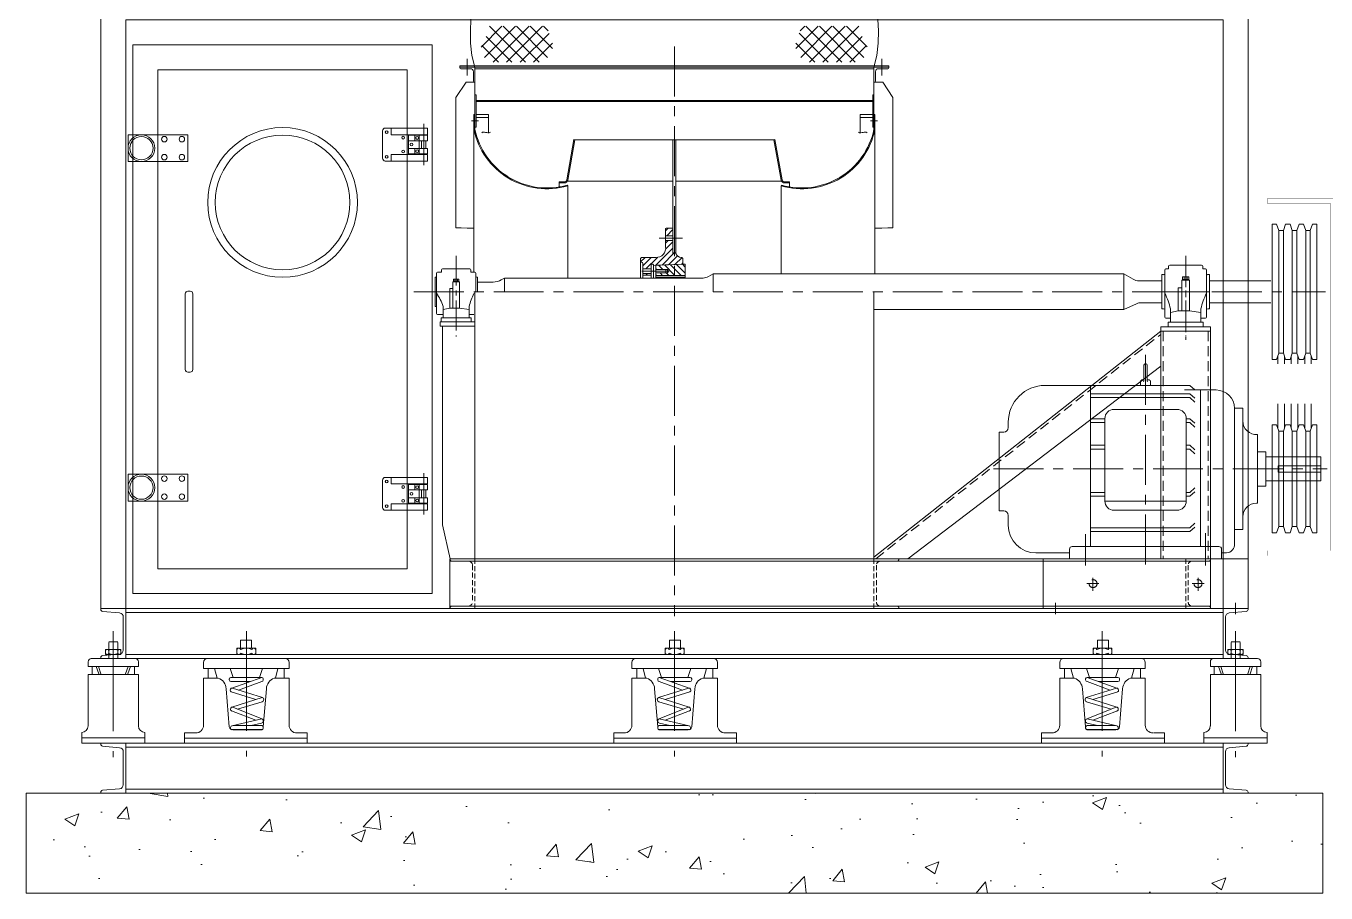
# Model space of a CAD drawing. Extents: x -122 to 18192, y -547 to 12454.
# Drawn here: x 8514 to 11121, y 2407 to 4144 of the extents above; entities that cross this region are included whole.
import ezdxf

# ---------------------------------------------------------------- set-up
doc = ezdxf.new("R2010")
doc.units = 0
doc.header["$LTSCALE"] = 80
doc.header["$MEASUREMENT"] = 0
for name, pattern in [('CENTER', [2, 1.25, -0.25, 0.25, -0.25]), ('CENTER2', [1.125, 0.75, -0.125, 0.125, -0.125]), ('CENTERX2', [4, 2.5, -0.5, 0.5, -0.5]), ('CX2', [8.2, 0.2, -1, 6, -1]), ('HIDDEN', [0.375, 0.25, -0.125]), ('HIDDEN2', [0.1875, 0.125, -0.0625]), ('HIDDENX2', [0.75, 0.5, -0.25]), ('PHANTOM', [5, 2.5, -0.5, 0.5, -0.5, 0.5, -0.5])]:
    doc.linetypes.add(name, pattern=pattern)
doc.layers.get('0').update_dxf_attribs({"linetype": 'CONTINUOUS', "lineweight": 18})
doc.layers.get('DEFPOINTS').update_dxf_attribs({"linetype": 'CONTINUOUS', "lineweight": 18})
for name, color, linetype, lineweight in [('12', 1, 'CENTER', 18), ('2', 2, 'HIDDENX2', 18), ('3', 2, 'CONTINUOUS', 18), ('6', 3, 'CX2', 18), ('ACT', 7, 'CONTINUOUS', 18), ('LIN', 2, 'CONTINUOUS', 18), ('OBJ', 7, 'CONTINUOUS', 18), ('PHAN', 2, 'PHANTOM', 18), ('S', 3, 'CONTINUOUS', 18), ('SOL-M-1', 4, 'CONTINUOUS', 18)]:
    doc.layers.add(name, color=color, linetype=linetype, lineweight=lineweight)

# ---------------------------------------------------------------- blocks, each defined once
blk = doc.blocks.new('경첩')
at = {"layer": 'PHAN'}
blk.add_line((0, -41.4), (0, 41.4), dxfattribs=at)
at = {"layer": 'SOL-M-1'}
for p, q in [((-33, 20), (7.7, 20)), ((-33, -19.6), (-33, 20)), ((7.7, 18.9), (-30.8, 18.9)), ((-30.8, 18.9), (-30.8, -18.5)), ((-30.8, 7.9), (7.7, 7.9)), ((-17.6, 7.9), (-17.6, 18.9)), ((-8.8, -18.5), (-8.8, 18.9)), ((-4.4, -7.5), (-4.4, 7.9)), ((4.4, -7.5), (4.4, 7.9)), ((7.7, 7.9), (7.7, 18.9)), ((7.7, -19.6), (-33, -19.6)), ((7.7, -7.5), (-30.8, -7.5)), ((-30.8, -18.5), (7.7, -18.5)), ((-17.6, -18.5), (-17.6, -7.5)), ((7.7, -7.5), (4.4, -7.5)), ((7.7, -18.5), (7.7, -7.5))]:
    blk.add_line(p, q, dxfattribs=at)
blk.add_lwpolyline([(7.7, -19.6), (7.7, -32.8), (-77, -32.8, -0.414214), (-82.5, -27.3), (-82.5, 27.7, -0.414214), (-77, 33.2), (7.7, 33.2), (7.7, 20)], format="xyb", dxfattribs=at)
for points in [[(7.7, 33.2), (7.7, 20), (-64.9, 20), (-64.9, 33.2)], [(7.7, -32.8), (7.7, -19.6), (-64.9, -19.6), (-64.9, -32.8)]]:
    blk.add_lwpolyline(points, close=True, dxfattribs=at)
for centre in [(-74.2, 25), (-41.2, 14), (-24.2, 0.2), (-13.2, 13.4), (-74.2, -24.5), (-41.2, -13.5), (-13.2, -13)]:
    blk.add_circle(centre, 2.75, dxfattribs=at)
blk = doc.blocks.new('500Wx1000H(SightGlass)')
at = {"layer": 'S', "lineweight": 15}
for p, q in [((9.9, 1100), (9.9, 0)), ((609.9, 1100), (9.9, 1100)), ((609.9, 0), (609.9, 1100)), ((59.9, 1050), (59.9, 50)), ((559.9, 1050), (59.9, 1050)), ((559.9, 50), (559.9, 1050)), ((114.9, 449), (114.9, 601)), ((119.9, 606), (124.9, 606)), ((129.9, 449), (129.9, 601)), ((119.9, 444), (124.9, 444)), ((59.9, 50), (559.9, 50)), ((9.9, 0), (609.9, 0))]:
    blk.add_line(p, q, dxfattribs=at)
for points in [[(0, 919.5), (119.9, 919.5), (119.9, 866), (0, 866)], [(0, 185.6), (119.9, 185.6), (119.9, 239.2), (0, 239.2)]]:
    blk.add_lwpolyline(points, close=True, dxfattribs=at)
for centre, radius in [((26.8, 892.7), 26.8), ((26.8, 892.7), 23.3), ((72.9, 910.8), 5.52), ((108, 910.8), 5.52), ((309.9, 784), 150), ((72.9, 874.7), 5.52), ((108, 874.7), 5.52), ((26.8, 212.4), 26.8), ((26.8, 212.4), 23.3), ((72.9, 230.5), 5.52), ((108, 230.5), 5.52), ((72.9, 194.3), 5.52), ((108, 194.3), 5.52)]:
    blk.add_circle(centre, radius, dxfattribs=at)
at = {"layer": 'S', "linetype": 'Continuous', "lineweight": 15}
blk.add_circle((309.9, 784), 135, dxfattribs=at)
at = {"layer": 'S', "lineweight": 15}
for centre, start, end in [((119.9, 601), 90, 180), ((124.9, 601), 0, 90), ((119.9, 449), 180, 270), ((124.9, 449), 270, 0)]:
    blk.add_arc(centre, 5, start, end, dxfattribs=at)
at = {"lineweight": 15}
blk.add_blockref('경첩', (592.8, 899.8), dxfattribs=at)
at = {"lineweight": 15, "xscale": -1, "rotation": 180}
blk.add_blockref('경첩', (592.8, 200.2), dxfattribs=at)
blk = doc.blocks.new('22-2')
for p, q in [((-3.2, 408.4), (-3.2, 377)), ((3.2, 408.4), (3.2, 377)), ((-88.5, 368), (-99.1, 358.8)), ((-88.5, 368), (201.4, 368)), ((-9.8, 376.2), (-9.8, 368)), ((-7.2, 378.8), (-4.5, 378.8)), ((4.5, 378.8), (7.2, 378.8)), ((9.8, 376.2), (9.8, 368)), ((110.6, 45.1), (110.6, 368)), ((-141.5, 358.8), (-78, 358.8)), ((-109.9, 45.1), (-109.9, 358.8)), ((-88.5, 351.3), (-99.1, 342.1)), ((-88.5, 343.6), (-99.1, 334.4)), ((-88.5, 351.3), (110.6, 351.3)), ((-88.5, 343.6), (110.6, 343.6)), ((-194.9, 322.3), (-178.4, 322.3)), ((-194.9, 322.3), (-194.9, 78.8)), ((-178.4, 322.3), (-178.4, 50.7)), ((-63.2, 319.9), (63.2, 319.9)), ((-88.5, 301.2), (-99.1, 292)), ((-88.5, 293.4), (-99.1, 284.2)), ((-88.5, 301.2), (-81.6, 301.2)), ((-88.5, 293.4), (-81.6, 293.4)), ((-81.6, 301.5), (-81.6, 136.1)), ((81.6, 301.5), (81.6, 136.1)), ((81.6, 301.2), (110.6, 301.2)), ((81.6, 293.4), (110.6, 293.4)), ((275.1, 294.3), (275.1, 283.3)), ((-224.3, 269.2), (-224.3, 132)), ((284.3, 274.1), (293.5, 274.1)), ((293.5, 274.1), (293.5, 116.6)), ((-224.3, 235), (-241.5, 235)), ((-241.5, 235), (-241.5, 166.2)), ((-88.5, 247.8), (-99.1, 238.6)), ((-88.5, 240), (-99.1, 230.8)), ((-88.5, 247.8), (-81.6, 247.8)), ((-88.5, 240), (-81.6, 240)), ((81.6, 247.8), (110.6, 247.8)), ((81.6, 240), (110.6, 240)), ((-351.5, 224.6), (-241.5, 224.6)), ((-351.5, 224.6), (-351.5, 176.6)), ((-351.5, 207), (-265.6, 207)), ((-351.5, 194.1), (-265.6, 194.1)), ((-265.6, 200.6), (-265.6, 207)), ((-265.6, 200.6), (-265.6, 194.1)), ((-351.5, 176.6), (-241.5, 176.6)), ((-224.3, 166.2), (-241.5, 166.2)), ((-88.5, 153.4), (-99.1, 162.6)), ((-222.5, 132), (-224.3, 132)), ((-88.5, 145.6), (-99.1, 154.8)), ((-88.5, 153.4), (-81.6, 153.4)), ((-88.5, 145.6), (-81.6, 145.6)), ((81.6, 136.1), (-81.6, 136.1)), ((81.6, 153.4), (110.6, 153.4)), ((81.6, 145.6), (110.6, 145.6)), ((-63.2, 117.7), (63.2, 117.7)), ((275.1, 107.4), (275.1, 87.5)), ((284.3, 116.6), (293.5, 116.6)), ((-194.9, 78.8), (-178.4, 78.8)), ((-88.5, 82.5), (-99.1, 91.7)), ((-88.5, 74.8), (-99.1, 84)), ((-88.5, 82.5), (110.6, 82.5)), ((-88.5, 74.8), (110.6, 74.8)), ((-162.5, 32.3), (-152.5, 32.3)), ((-152.5, 39.6), (-152.5, 20.6)), ((-147, 45.1), (147, 45.1)), ((152.5, 39.6), (152.5, 20.6)), ((152.5, 32.2), (219.8, 32.2)), ((-152.5, 20.6), (152.5, 20.6))]:
    blk.add_line(p, q)
for centre, radius, start, end in [((0, 408.4), 3.25, 0, 180), ((-7.2, 376.2), 2.6, 90, 180), ((-4.5, 380.1), 1.3, 270, 0), ((-4.5, 377), 1.3, 270, 0), ((4.5, 380.1), 1.3, 180, 270), ((4.5, 377), 1.3, 180, 270), ((7.2, 376.2), 2.6, 0, 90), ((201.4, 294.3), 73.7, 0, 90), ((-141.5, 321.9), 36.8, 90, 180), ((-63.2, 301.5), 18.4, 90, 180), ((63.2, 301.5), 18.4, 0, 90), ((-222.5, 296.8), 27.6, 266.1867, 0), ((284.3, 283.3), 9.21, 180, 270), ((-222.5, 104.4), 27.6, 0, 90), ((-63.2, 136.1), 18.4, 180, 270), ((63.2, 136.1), 18.4, 270, 0), ((284.3, 107.4), 9.21, 90, 180), ((219.8, 87.5), 55.3, 270, 0), ((-161.5, 49.1), 16.9, 174.8499, 266.6775), ((-147, 39.6), 5.53, 90, 180), ((147, 39.6), 5.53, 0, 90)]:
    blk.add_arc(centre, radius, start, end)
at = {"layer": '3', "linetype": 'CENTER'}
for p, q in [((0, 428.9), (0, 0)), ((304.9, 200.6), (-364.4, 200.6)), ((-120.5, 71.7), (-120.5, 6.7)), ((120.5, 69.7), (120.5, 6.7))]:
    blk.add_line(p, q, dxfattribs=at)
at = {"layer": 'DEFPOINTS', "color": 0, "linetype": 'ByBlock'}
blk.add_point((-241.5, 176.6), dxfattribs=at)
blk = doc.blocks.new('22-01')
at = {"color": 1, "linetype": 'CENTER2', "lineweight": 5}
for p, q in [((-105.5, 35.7), (-105.5, 61.8)), ((105.5, 35.7), (105.5, 61.8)), ((-93.5, 50), (-117.5, 50)), ((93.5, 50), (117.5, 50))]:
    blk.add_line(p, q, dxfattribs=at)
at = {"linetype": 'Continuous'}
blk.add_lwpolyline([(-205.5, 0), (205.5, 0), (205.5, 100), (-205.5, 100)], close=True, dxfattribs=at)
at = {"linetype": 'HIDDENX2', "lineweight": 5}
for centre in [(-105.2, 50), (105.2, 50)]:
    blk.add_circle(centre, 8, dxfattribs=at)
at = {"layer": '3', "color": 4, "linetype": 'ByBlock'}
for p, q in [((-120.5, 111.5), (-120.5, 88.5)), ((120.5, 111.5), (120.5, 88.5)), ((-180.5, 11.5), (-180.5, -11.5)), ((180.5, 11.5), (180.5, -11.5))]:
    blk.add_line(p, q, dxfattribs=at)
blk.add_blockref('22-2', (0, 79.4))
blk = doc.blocks.new('SPRING MOUNT(def 50 FRONT)')
at = {"lineweight": 15}
for p, q in [((129.9, 238.5), (129.9, 222.3)), ((129.9, 238.5), (152, 238.5)), ((152, 238.5), (152, 222.3)), ((122.7, 222.2), (160.6, 222.2)), ((122.7, 222.2), (122.7, 209.6)), ((123.3, 209.6), (161.2, 209.6)), ((160.6, 222.2), (160.6, 209.6)), ((55.9, 181.7), (55.9, 193.7)), ((55.9, 181.7), (55.9, 193.7)), ((63.8, 201.7), (219.5, 201.7)), ((227.4, 181.7), (227.4, 193.7)), ((227.4, 181.7), (227.4, 193.7)), ((55.9, 181.7), (227.4, 181.7)), ((55.9, 68.1), (55.9, 162.1)), ((55.9, 162.1), (85.5, 162.1)), ((65.5, 181.7), (65.5, 162.1)), ((78.2, 181.7), (83.3, 162.1)), ((107.6, 160.5), (107.6, 158.7)), ((109.3, 181.7), (115.5, 163.7)), ((110.8, 163.7), (172.5, 163.7)), ((172.5, 163.7), (112.9, 142.3)), ((174, 181.7), (167.9, 163.7)), ((175.7, 160.5), (175.7, 158.7)), ((227.4, 162.1), (197.8, 162.1)), ((227.4, 162.1), (197.8, 162.1)), ((205.1, 181.7), (200.1, 162.1)), ((217.8, 181.7), (217.8, 162.1)), ((227.4, 68.1), (227.4, 162.1)), ((101.3, 140.9), (107.6, 64.8)), ((110, 140.3), (109.5, 138.8)), ((110, 140.2), (109.5, 138.8)), ((110.8, 155.5), (149.8, 155.5)), ((160.8, 119.4), (111.1, 134.9)), ((174.3, 123.3), (113.9, 142.2)), ((172.5, 155.5), (126.2, 138.4)), ((182.1, 140.9), (175.7, 64.8)), ((173.6, 123.4), (112.9, 104.1)), ((173.6, 115), (124.3, 100)), ((176.5, 120), (176.4, 118.2)), ((110.6, 102.1), (110.1, 100.6)), ((110.6, 102), (110.1, 100.5)), ((161, 77.7), (111.9, 96.5)), ((172.7, 80.4), (112.9, 66.5)), ((172.8, 80.4), (114.4, 104)), ((39, 52.3), (17.6, 52.3)), ((17.6, 31.7), (17.6, 52.3)), ((110.6, 64.5), (110.1, 63)), ((112, 59), (141.7, 59)), ((114.9, 58.5), (141.7, 58.5)), ((173, 58.5), (115.3, 58.5)), ((116, 67.1), (141.7, 67.1)), ((172.5, 67.1), (141.7, 67.1)), ((172.5, 59), (141.7, 59)), ((172.5, 58.5), (141.7, 58.5)), ((172.4, 72.2), (151.4, 67.1)), ((175.7, 77.3), (175.7, 75.4)), ((175.7, 64), (175.7, 62.1)), ((175.7, 63.5), (175.7, 61.7)), ((263.7, 52.3), (242.4, 52.3)), ((263.7, 52.3), (263.7, 31.7)), ((263.5, 42), (17.6, 42)), ((263.5, 31.7), (17.6, 31.7))]:
    blk.add_line(p, q, dxfattribs=at)
for centre, radius, start, end in [((126.6, 217.7), 4.47, 27.8855, 152.1145), ((126.6, 214), 4.47, 207.8855, 332.1145), ((141.7, 195.2), 27, 65.8105, 114.1895), ((141.7, 236.6), 27, 245.8105, 294.1895), ((156.7, 217.7), 4.48, 28.0312, 151.9688), ((156.7, 214), 4.48, 208.0312, 331.9688), ((63.8, 193.7), 7.9, 90, 180), ((219.5, 193.7), 7.9, 0, 90), ((219.5, 193.7), 7.9, 0, 90), ((77.6, 139.8), 23.7, 2.7593, 70.3922), ((110.8, 160.5), 3.16, 90, 180), ((110.8, 158.7), 3.16, 180, 270), ((172.5, 160.5), 3.16, 0, 90), ((172.5, 158.7), 3.16, 270, 0), ((205.7, 139.8), 23.7, 109.6078, 177.2407), ((112.5, 137.7), 3.16, 160.7604, 250.7604), ((112.5, 137.8), 3.16, 160.7604, 250.7604), ((113, 139.3), 3.2, 73.0374, 160.654), ((113, 139.2), 3.2, 73.0374, 160.654), ((112.6, 137.7), 3.17, 247.2939, 261.591), ((112.6, 137.8), 3.17, 247.2939, 261.591), ((173.2, 118.2), 3.16, 270, 0), ((173.4, 120.3), 3.16, 355.8918, 85.8918), ((113.1, 99.5), 3.16, 160.7604, 250.7604), ((113.1, 99.5), 3.16, 160.7604, 250.7604), ((113.6, 101), 3.2, 73.0374, 160.654), ((113.6, 100.9), 3.2, 73.0374, 160.654), ((113.2, 99.5), 3.17, 247.2939, 261.591), ((113.2, 99.4), 3.17, 247.2939, 261.591), ((172.6, 77.3), 3.16, 0, 90), ((40.1, 68.1), 15.8, 270, 0), ((115.3, 66.4), 7.9, 191.7194, 270), ((113.1, 61.9), 3.16, 160.7604, 250.7604), ((113.6, 63.4), 3.2, 98.9445, 160.654), ((113.2, 61.9), 3.17, 247.2939, 248.2755), ((172.6, 75.4), 3.16, 266.4469, 0), ((172.5, 64), 3.16, 0, 90), ((172.5, 62.1), 3.16, 270, 0), ((172.5, 61.7), 3.16, 270, 0), ((243.2, 68.1), 15.8, 180, 270)]:
    blk.add_arc(centre, radius, start, end, dxfattribs=at)
at = {"layer": '12', "lineweight": 15}
for p, q in [((17.6, 52.3), (17.6, 52.3)), ((263.7, 52.3), (263.7, 52.3))]:
    blk.add_line(p, q, dxfattribs=at)
at = {"layer": '3', "linetype": 'CENTERX2', "lineweight": 15}
blk.add_line((142.3, 256.5), (142.3, 5.2), dxfattribs=at)
blk = doc.blocks.new('SPRING MOUNT(def 50 SIDE)')
at = {"lineweight": 15}
for p, q in [((87.8, 236.1), (69.8, 236.1)), ((69.8, 234.6), (69.8, 202.7)), ((87.8, 234.6), (87.8, 202.7)), ((94.2, 220.9), (63.3, 220.9)), ((63.3, 220.9), (63.3, 210.6)), ((94.2, 210.6), (63.3, 210.6)), ((94.2, 220.9), (94.2, 210.6)), ((28.3, 186.5), (28.3, 196.3)), ((129.2, 186.5), (28.3, 186.5)), ((122.8, 202.7), (34.7, 202.7)), ((36.1, 186.5), (36.1, 170.6)), ((44.6, 186.5), (49.6, 171.8)), ((49.2, 186.5), (54.1, 171.9)), ((108.4, 186.5), (103.4, 171.9)), ((113, 186.5), (107.9, 171.8)), ((121.4, 186.5), (121.4, 170.6)), ((129.2, 186.5), (129.2, 196.3)), ((129.2, 170.6), (28.3, 170.6)), ((28.3, 170.6), (48.1, 170.6)), ((28.3, 67.4), (28.3, 170.6)), ((129.2, 67.4), (129.2, 170.6)), ((15.4, 54.6), (15.4, 32.7)), ((142.1, 32.7), (142.1, 54.6)), ((15.4, 43.7), (142.1, 43.7)), ((15.4, 32.7), (142.1, 32.7))]:
    blk.add_line(p, q, dxfattribs=at)
for centre, radius, start, end in [((66.6, 217.3), 3.64, 28.0312, 151.9688), ((66.6, 214.3), 3.64, 208.0312, 331.9688), ((78.8, 199), 22, 65.8105, 114.1895), ((78.8, 232.6), 22, 245.8105, 294.1895), ((91, 217.3), 3.63, 27.8855, 152.1145), ((91, 214.3), 3.63, 207.8855, 332.1145), ((34.7, 196.3), 6.42, 90, 180), ((34.7, 196.3), 6.42, 90, 180), ((122.8, 196.3), 6.42, 0, 90), ((15.4, 67.4), 12.8, 270, 0), ((142.1, 67.4), 12.8, 180, 270)]:
    blk.add_arc(centre, radius, start, end, dxfattribs=at)
at = {"layer": '3', "linetype": 'CENTERX2', "lineweight": 15}
blk.add_line((78.8, 257.2), (78.8, 5), dxfattribs=at)

msp = doc.modelspace()

# ---------------------------------------------------------------- hatches: boundary and pattern name
h = msp.add_hatch()
h.set_pattern_fill('ANSI31', color=3, scale=70, style=0)
h.set_pattern_definition([(45, (5126.89, 4187.5795), (-6.187184, 6.187184), [])])
h.paths.add_polyline_path([(9796.5, 3724), (9811.2, 3724), (9811.2, 3739.4), (9797.4, 3739.4), (9796.5, 3738.5)])
h.paths.add_polyline_path([(9777.1, 3680.6), (9748.2, 3680.6), (9746.4, 3678.8), (9746.4, 3671.5), (9748.2, 3671.5, -0.414214), (9751, 3668.7), (9751, 3657.7), (9767.4, 3657.7), (9767.4, 3665.5, -0.414214), (9768.8, 3666.9), (9770.6, 3666.9, -0.414214), (9772, 3665.5), (9772, 3664.8), (9814.2, 3666.3), (9814.2, 3689.8), (9811.2, 3689.8), (9811.2, 3714.9), (9796.5, 3714.9), (9796.5, 3701.8, -0.466505)])
h.paths.add_polyline_path([(9814.2, 3666.3), (9831.2, 3666.9), (9831.2, 3678.8), (9829.3, 3680.6), (9828.4, 3680.6, -0.3599), (9816.7, 3689.8), (9814.2, 3689.8)])
h.paths.add_polyline_path([(9751, 3648.6), (9751, 3644.9), (9767.4, 3644.9), (9767.4, 3648.6)])
h = msp.add_hatch()
h.set_pattern_fill('ANSI31', color=4, scale=70, angle=90, style=0)
h.set_pattern_definition([(135, (5126.89, 4187.5795), (-6.187184, -6.187184), [])])
h.paths.add_polyline_path([(9814.2, 3666.3), (9776.6, 3665), (9776.6, 3656.8), (9796.7, 3656.8), (9797.7, 3656.3), (9800.4, 3656.3), (9802.2, 3653.2), (9800.4, 3650), (9797.7, 3650), (9796.7, 3649.5), (9776.6, 3649.5), (9776.6, 3644.6), (9814.2, 3644.6)])
h.paths.add_polyline_path([(9814.2, 3666.3), (9814.2, 3644.6), (9835.7, 3644.6), (9835.7, 3666.9), (9831.2, 3666.9)])
at = {"linetype": 'Continuous'}
h = msp.add_hatch(dxfattribs=at)
h.set_pattern_fill('AR-CONC', color=256, scale=40, style=0)
h.set_pattern_definition([(50, (1449.82, 526.57), (286.904, -25.101), [30, -330]), (355, (1449.82, 526.57), (-55.5005, 300.877), [24, -264]), (100.4514, (1473.73, 524.48), (231.404, 275.776), [25.496, -280.457]), (46.184, (1449.82, 606.57), (426.896, -66.208), [45, -495]), (96.6356, (1485.4, 601.05), (373.865, 389.647), [38.244, -420.685]), (351.184, (1449.82, 606.57), (373.865, 389.647), [36, -396]), (21, (1489.82, 586.57), (238.763, -161.0476), [30, -330]), (326, (1489.82, 586.57), (97.326, 290.06), [24, -264]), (71.4514, (1509.72, 573.15), (336.089, 129.012), [25.496, -280.457]), (37.5, (1449.82, 526.57), (4.8639, 133.1575), [0, -260.8, 0, -268, 0, -265]), (7.5, (1449.82, 526.57), (105.2278, 157.7647), [0, -152.8, 0, -254.8, 0, -101]), (327.5, (1360.62, 526.57), (213.529, -9.022), [0, -100, 0, -312, 0, -414]), (317.5, (1320.62, 526.57), (233.2745, 40.042), [0, -130, 0, -207.2, 0, -294])])
h.paths.add_polyline_path([(8514.2, 2406.9), (11114.2, 2406.9), (11114.2, 2606.9), (8514.2, 2606.9)])
at = {"layer": '2', "linetype": 'Continuous'}
h = msp.add_hatch(dxfattribs=at)
h.set_pattern_fill('ANSI37', color=256, scale=153.425, style=0)
h.set_pattern_definition([(135, (16317.777, -262.331), (13.56098, 13.56098), []), (45, (16317.777, -262.331), (13.56098, -13.56098), [])])
h.paths.add_polyline_path([(9432.6, 4115.2), (9437.1, 4123.3), (9440.7, 4132.7), (9442.2, 4143.9), (9557.6, 4143.9), (9572.1, 4104.3), (9554.8, 4071.8), (9442.3, 4071.8), (9431.7, 4083), (9426.8, 4092.2), (9426.2, 4100.2), (9428.5, 4107.7)])
h = msp.add_hatch(dxfattribs=at)
h.set_pattern_fill('ANSI37', color=256, scale=153.425, style=0)
h.set_pattern_definition([(45, (3309.545, -262.331), (-13.56098, 13.56098), []), (135, (3309.545, -262.331), (-13.56098, -13.56098), [])])
h.paths.add_polyline_path([(10194.7, 4115.2), (10190.2, 4123.3), (10186.6, 4132.7), (10185.1, 4143.9), (10069.7, 4143.9), (10055.2, 4104.3), (10072.5, 4071.8), (10185, 4071.8), (10195.6, 4083), (10200.5, 4092.2), (10201.1, 4100.2), (10198.8, 4107.7)])

# ---------------------------------------------------------------- linework, layer by layer
at = {"color": 1, "linetype": 'CENTER'}
for p, q in [((9814.2, 4103.5), (9814.2, 2961.8)), ((9398.7, 4078.5), (9398.7, 4045.3)), ((10229.7, 4078.5), (10229.7, 4045.3)), ((9291.8, 3611.9), (11119.2, 3611.9))]:
    msp.add_line(p, q, dxfattribs=at)
for p, q in [((10244.2, 4064.9), (9384.2, 4064.9)), ((9384.2, 4061.9), (9384.2, 4064.9)), ((10214.2, 4061.9), (9384.2, 4061.9)), ((10214.2, 4058.9), (9414.2, 4058.9)), ((9414.2, 4052.9), (9414.2, 3937.3)), ((10214.2, 4052.9), (10214.2, 3937.3)), ((10244.2, 4061.9), (10244.2, 4064.9)), ((9396.4, 4031.6), (9376.2, 4000.9)), ((9414.2, 4031.6), (9396.4, 4031.6)), ((10214.2, 4031.6), (10231.9, 4031.6)), ((10231.9, 4031.6), (10252.2, 4000.9)), ((9376.2, 4000.9), (9376.2, 3740.2)), ((9416.5, 4006.8), (9414.2, 4006.8)), ((9416.5, 4006.8), (9416.5, 3941.9)), ((9416.5, 3995.5), (10211.9, 3995.5)), ((9416.5, 3993.2), (10211.9, 3993.2)), ((10211.9, 4006.8), (10211.9, 3941.9)), ((10214.2, 4006.8), (10211.9, 4006.8)), ((10252.2, 4000.9), (10252.2, 3740.2)), ((9412.2, 3966.9), (9414.2, 3966.9)), ((9412.2, 3966.9), (9412.2, 3651)), ((9416.5, 3966.9), (9441.5, 3966.9)), ((9441.5, 3966.9), (9441.5, 3930.6)), ((10211.9, 3966.9), (10186.9, 3966.9)), ((10186.9, 3966.9), (10186.9, 3930.6)), ((10216.2, 3966.9), (10214.2, 3966.9)), ((10216.2, 3966.9), (10216.2, 3647.7)), ((9414.2, 3941.9), (9416.5, 3941.9)), ((9416.5, 3960.9), (9441.5, 3960.9)), ((10211.9, 3960.9), (10186.9, 3960.9)), ((10214.2, 3941.9), (10211.9, 3941.9)), ((9600.2, 3824.4), (9600.2, 3639.4)), ((10028.2, 3824.4), (10028.2, 3647.7)), ((9797.4, 3739.4), (9796.5, 3738.5)), ((9796.5, 3738.5), (9796.5, 3701.8)), ((9811.2, 3739.4), (9797.4, 3739.4)), ((9811.2, 3739.4), (9811.2, 3689.8)), ((11012.6, 3476.2), (11012.6, 3747.6)), ((11021.5, 3747.6), (11026, 3734.7)), ((11026, 3734.7), (11035, 3734.7)), ((11026, 3734.7), (11026, 3489.1)), ((11039.5, 3747.6), (11035, 3734.7)), ((11035, 3734.7), (11035, 3489.1)), ((11048.4, 3747.6), (11052.9, 3734.7)), ((11062, 3734.7), (11052.9, 3734.7)), ((11052.9, 3734.7), (11052.9, 3489.1)), ((11066.4, 3747.6), (11062, 3734.7)), ((11062, 3734.7), (11062, 3489.1)), ((11075.3, 3747.6), (11079.8, 3734.7)), ((11088.9, 3734.7), (11079.8, 3734.7)), ((11079.8, 3734.7), (11079.8, 3489.1)), ((11093.4, 3747.6), (11088.9, 3734.7)), ((11088.9, 3734.7), (11088.9, 3489.1)), ((11102.3, 3476.2), (11102.3, 3747.6)), ((9811.2, 3724), (9796.5, 3724)), ((9811.2, 3714.9), (9796.5, 3714.9)), ((9748.2, 3680.6), (9746.4, 3678.8)), ((9746.4, 3678.8), (9746.4, 3639.4)), ((9777.1, 3680.6), (9748.2, 3680.6)), ((9811.2, 3689.8), (9814.1, 3689.8)), ((9816.7, 3689.8), (9811.2, 3689.8)), ((9811.2, 3689.8), (9814.1, 3689.8)), ((9829.3, 3680.6), (9828.4, 3680.6)), ((9829.3, 3680.6), (9831.2, 3678.8)), ((9829.3, 3680.6), (9831.2, 3678.8)), ((9831.2, 3678.8), (9831.2, 3666.9)), ((9751, 3668.7), (9751, 3639.4)), ((9751, 3657.7), (9767.4, 3657.7)), ((9831.2, 3666.9), (9772, 3664.8)), ((9831.2, 3666.9), (9776.6, 3665)), ((9776.6, 3639.4), (9776.6, 3665)), ((9831.2, 3666.9), (9835.7, 3666.9)), ((9835.7, 3639.4), (9835.7, 3666.9)), ((9450.6, 3631.2), (9419.2, 3631.2)), ((9473.8, 3639.4), (9467.1, 3635.6)), ((9871.6, 3639.4), (9473.8, 3639.4)), ((9473.8, 3639.4), (9473.8, 3611.9)), ((9751, 3648.6), (9767.4, 3648.6)), ((9751, 3644.9), (9767.4, 3644.9)), ((9776.6, 3644.6), (9835.7, 3644.6)), ((9776.6, 3641.1), (9835.7, 3641.1)), ((9891.8, 3647.7), (9882.6, 3642.4)), ((10715.4, 3647.7), (9891.8, 3647.7)), ((9891.8, 3647.7), (9891.8, 3611.9)), ((9891.8, 3647.7), (9891.8, 3611.9)), ((10715.4, 3647.7), (10715.4, 3576.2)), ((10715.4, 3647.7), (10734.2, 3636.9)), ((10791.7, 3633.9), (10745.2, 3633.9)), ((11009.8, 3633.9), (10886.7, 3633.9)), ((9414.2, 3076.9), (9414.2, 3611.9)), ((9414.2, 3400.9), (9414.2, 3611.9)), ((10214.2, 3076.9), (10214.2, 3611.9)), ((10791.7, 3611.9), (10886.7, 3611.9)), ((10715.4, 3576.2), (10214.2, 3576.2)), ((10740.8, 3587.9), (10715.4, 3576.2)), ((10791.7, 3589.9), (10750, 3589.9)), ((11009.8, 3589.9), (10886.7, 3589.9)), ((9344.2, 3551.9), (9414.2, 3551.9)), ((9346.6, 3551.9), (9406.8, 3551.9)), ((9344.2, 3542.9), (9414.2, 3542.9)), ((9349.2, 3144.5), (9349.2, 3542.9)), ((10214.2, 3080.2), (10789.2, 3532.9)), ((10789.2, 3541.9), (10789.2, 3076.9)), ((10789.2, 3541.9), (10889.2, 3541.9)), ((10789.2, 3532.9), (10889.2, 3532.9)), ((10804.2, 3541.9), (10874.2, 3541.9)), ((10889.2, 3541.9), (10889.2, 3076.9)), ((10889.2, 3532.9), (10889.2, 3076.9)), ((11021.5, 3476.2), (11026, 3489.1)), ((11026, 3489.1), (11035, 3489.1)), ((11039.5, 3476.2), (11035, 3489.1)), ((11048.4, 3476.2), (11052.9, 3489.1)), ((11062, 3489.1), (11052.9, 3489.1)), ((11066.4, 3476.2), (11062, 3489.1)), ((11075.3, 3476.2), (11079.8, 3489.1)), ((11088.9, 3489.1), (11079.8, 3489.1)), ((11093.4, 3476.2), (11088.9, 3489.1)), ((10282.2, 3076.9), (10789.2, 3462.8)), ((11012.6, 3128.7), (11012.6, 3345.2)), ((11021.5, 3345.2), (11026, 3332.3)), ((11039.5, 3345.2), (11035, 3332.3)), ((11048.4, 3345.2), (11052.9, 3332.3)), ((11066.4, 3345.2), (11062, 3332.3)), ((11075.3, 3345.2), (11079.8, 3332.3)), ((11093.4, 3345.2), (11088.9, 3332.3)), ((11102.3, 3128.7), (11102.3, 3345.2)), ((11026, 3332.3), (11035, 3332.3)), ((11026, 3332.3), (11026, 3141.6)), ((11035, 3332.3), (11035, 3141.6)), ((11062, 3332.3), (11052.9, 3332.3)), ((11052.9, 3332.3), (11052.9, 3141.6)), ((11062, 3332.3), (11062, 3141.6)), ((11088.9, 3332.3), (11079.8, 3332.3)), ((11079.8, 3332.3), (11079.8, 3141.6)), ((11088.9, 3332.3), (11088.9, 3141.6)), ((9364.3, 3076.9), (9349.2, 3144.5)), ((11021.5, 3128.7), (11026, 3141.6)), ((11026, 3141.6), (11035, 3141.6)), ((11039.5, 3128.7), (11035, 3141.6)), ((11048.4, 3128.7), (11052.9, 3141.6)), ((11062, 3141.6), (11052.9, 3141.6)), ((11066.4, 3128.7), (11062, 3141.6)), ((11075.3, 3128.7), (11079.8, 3141.6)), ((11088.9, 3141.6), (11079.8, 3141.6)), ((11093.4, 3128.7), (11088.9, 3141.6)), ((9364.2, 3076.9), (10889.2, 3076.9)), ((9364.2, 3076.9), (9364.2, 2976.9)), ((10889.2, 3076.9), (10889.2, 2976.9)), ((9364.2, 2976.9), (10889.2, 2976.9)), ((9374.2, 2976.9), (10794.2, 2976.9))]:
    msp.add_line(p, q)
at = {"color": 7, "linetype": 'Continuous'}
for p, q in [((9414.2, 4061.9), (9384.2, 4061.9)), ((9384.2, 4060.9), (9384.2, 4061.9)), ((9405.2, 4058.9), (9386.2, 4058.9)), ((9411.2, 4033.9), (9411.2, 4052.9)), ((9414.2, 4031.9), (9414.2, 4061.9)), ((10214.2, 4031.9), (10214.2, 4061.9)), ((10214.2, 4061.9), (10244.2, 4061.9)), ((10217.2, 4033.9), (10217.2, 4052.9)), ((10223.2, 4058.9), (10242.2, 4058.9)), ((10244.2, 4060.9), (10244.2, 4061.9)), ((9414.2, 4031.9), (9413.2, 4031.9)), ((10214.2, 4031.9), (10215.2, 4031.9)), ((9612.7, 3917.1), (9598.3, 3836)), ((9614.6, 3916.4), (9600.2, 3835.3)), ((9614.6, 3916.4), (9612.7, 3917.1)), ((9614.6, 3916.4), (9814.2, 3916.4)), ((9811.2, 3916.4), (9811.2, 3687.3)), ((10013.8, 3916.4), (9814.2, 3916.4)), ((9817.2, 3916.4), (9817.2, 3687.3)), ((10013.8, 3916.4), (10015.6, 3917.1)), ((10013.8, 3916.4), (10028.1, 3835.3)), ((10015.6, 3917.1), (10030, 3836)), ((9583.2, 3831.9), (9593.1, 3831.9)), ((9583.2, 3831.9), (9583.2, 3821.8)), ((9599.5, 3833.6), (9811.2, 3833.6)), ((10028.8, 3833.6), (9817.2, 3833.6)), ((10045.2, 3831.9), (10035.2, 3831.9)), ((10045.2, 3831.9), (10045.2, 3821.8)), ((9583.2, 3829.9), (9593.1, 3829.9)), ((9600.2, 3824.4), (9599.3, 3825.4)), ((10028.2, 3824.4), (10029, 3825.4)), ((10045.2, 3829.9), (10035.2, 3829.9)), ((9746.4, 3671.5), (9748.2, 3671.5)), ((9344.2, 3551.9), (9344.2, 3542.9)), ((9364.2, 3071.9), (10889.2, 3071.9)), ((9364.2, 2981.9), (10889.2, 2981.9))]:
    msp.add_line(p, q, dxfattribs=at)
at = {"color": 1}
for p, q in [((9407.2, 3954.4), (9421.1, 3954.4)), ((10221.1, 3954.4), (10207.2, 3954.4))]:
    msp.add_line(p, q, dxfattribs=at)
at = {"linetype": 'CENTER'}
for p, q in [((11021.5, 3747.6), (11012.6, 3747.6)), ((11048.4, 3747.6), (11039.5, 3747.6)), ((11075.3, 3747.6), (11066.4, 3747.6)), ((11102.3, 3747.6), (11093.4, 3747.6)), ((11021.5, 3476.2), (11012.6, 3476.2)), ((11021.5, 3476.2), (11012.6, 3476.2)), ((11048.4, 3476.2), (11039.5, 3476.2)), ((11048.4, 3476.2), (11039.5, 3476.2)), ((11075.3, 3476.2), (11066.4, 3476.2)), ((11075.3, 3476.2), (11066.4, 3476.2)), ((11102.3, 3476.2), (11093.4, 3476.2)), ((11102.3, 3476.2), (11093.4, 3476.2)), ((11021.5, 3345.2), (11012.6, 3345.2)), ((11048.4, 3345.2), (11039.5, 3345.2)), ((11075.3, 3345.2), (11066.4, 3345.2)), ((11102.3, 3345.2), (11093.4, 3345.2)), ((11021.5, 3128.7), (11012.6, 3128.7)), ((11021.5, 3128.7), (11012.6, 3128.7)), ((11048.4, 3128.7), (11039.5, 3128.7)), ((11048.4, 3128.7), (11039.5, 3128.7)), ((11075.3, 3128.7), (11066.4, 3128.7)), ((11075.3, 3128.7), (11066.4, 3128.7)), ((11102.3, 3128.7), (11093.4, 3128.7)), ((11102.3, 3128.7), (11093.4, 3128.7))]:
    msp.add_line(p, q, dxfattribs=at)
at = {"color": 1, "linetype": 'CENTER2'}
for p, q in [((9783.8, 3719.4), (9830.3, 3719.4)), ((9376.7, 3684.2), (9376.7, 3522)), ((10839.2, 3684.2), (10839.2, 3522)), ((10839.2, 3680.8), (10839.2, 3515.6)), ((9749.1, 3653.2), (9803.8, 3653.2))]:
    msp.add_line(p, q, dxfattribs=at)
at = {"color": 7}
for p, q in [((9767.4, 3665.5), (9767.4, 3639.4)), ((9772, 3665.5), (9772, 3639.4))]:
    msp.add_line(p, q, dxfattribs=at)
at = {"color": 7, "linetype": 'CENTER'}
msp.add_line((9768.8, 3666.9), (9770.6, 3666.9), dxfattribs=at)
at = {"color": 6, "linetype": 'Continuous'}
for p, q in [((9776.6, 3656.8), (9796.7, 3656.8)), ((9776.6, 3649.5), (9796.7, 3649.5))]:
    msp.add_line(p, q, dxfattribs=at)
at = {"color": 2, "linetype": 'Continuous'}
for p, q in [((9800.4, 3656.3), (9776.6, 3656.3)), ((9800.4, 3650), (9776.6, 3650)), ((9796.7, 3649.5), (9796.7, 3656.8)), ((9796.7, 3656.8), (9797.7, 3656.3)), ((9796.7, 3649.5), (9797.7, 3650)), ((9800.4, 3650), (9800.4, 3656.3)), ((9800.4, 3656.3), (9802.2, 3653.2)), ((9800.4, 3650), (9802.2, 3653.2))]:
    msp.add_line(p, q, dxfattribs=at)
at = {"color": 3, "linetype": 'HIDDEN'}
for p, q in [((10218.1, 3076.9), (10789.2, 3526.5)), ((10794.2, 3532.9), (10794.2, 3076.9)), ((10884.2, 3532.9), (10884.2, 3076.9))]:
    msp.add_line(p, q, dxfattribs=at)
at = {"color": 3, "linetype": 'HIDDEN2'}
for p, q in [((9364.2, 3076.9), (9364.2, 3075.9)), ((9414.2, 3076.9), (9414.2, 2976.9)), ((9414.2, 3076.9), (9414.2, 3076.9)), ((10214.2, 3076.9), (10214.2, 2976.9)), ((10214.2, 3076.9), (10214.2, 3076.9)), ((10264.2, 3076.9), (10264.2, 3075.9)), ((10839.2, 3076.9), (10839.2, 2976.9)), ((10839.2, 3076.9), (10839.2, 3076.9)), ((10889.2, 3076.9), (10889.2, 3075.9)), ((9368.2, 3071.9), (9401.2, 3071.9)), ((9409.2, 3063.9), (9409.2, 2989.9)), ((10219.2, 3063.9), (10219.2, 2989.9)), ((10260.2, 3071.9), (10227.2, 3071.9)), ((10844.2, 3063.9), (10844.2, 2989.9)), ((10885.2, 3071.9), (10852.2, 3071.9)), ((9364.2, 2976.9), (9364.2, 2977.9)), ((9368.2, 2981.9), (9401.2, 2981.9)), ((10260.2, 2981.9), (10227.2, 2981.9)), ((10264.2, 2977.9), (10264.2, 2976.9)), ((10885.2, 2981.9), (10852.2, 2981.9)), ((10889.2, 2977.9), (10889.2, 2976.9))]:
    msp.add_line(p, q, dxfattribs=at)
for points in [[(9414.2, 4061.9), (9408.2, 4085.6), (9405.4, 4110.2), (9405, 4134.5), (9406.3, 4157.2), (9408.7, 4177), (9411.2, 4192.8), (9413.3, 4203.2), (9414.2, 4206.9)], [(10214.2, 4061.9), (10220.1, 4085.6), (10222.9, 4110.2), (10223.3, 4134.5), (10222, 4157.2), (10219.7, 4177), (10217.1, 4192.8), (10215, 4203.2), (10214.2, 4206.9)]]:
    msp.add_lwpolyline(points)
at = {"linetype": 'Continuous'}
for points in [[(8714.2, 2976.9), (10914.2, 2976.9), (10914.2, 4156.9), (8714.2, 4156.9)], [(10914.2, 2876.9), (8714.2, 2876.9), (8714.2, 2976.9), (10914.2, 2976.9)], [(10914.2, 2884.9), (8714.2, 2884.9), (8714.2, 2968.9), (10914.2, 2968.9)], [(10914.2, 2606.9), (8714.2, 2606.9), (8714.2, 2706.9), (10914.2, 2706.9)], [(10914.2, 2614.9), (8714.2, 2614.9), (8714.2, 2698.9), (10914.2, 2698.9)], [(8514.2, 2406.9), (11114.2, 2406.9), (11114.2, 2606.9), (8514.2, 2606.9)]]:
    msp.add_lwpolyline(points, close=True, dxfattribs=at)
at = {"color": 6}
for points in [[(9427.9, 3930.7), (9429.6, 3931.7), (9431.5, 3931.9), (9433.5, 3931.7), (9435.7, 3931.3), (9438, 3930.8), (9440.4, 3930.5), (9442.8, 3930.7), (9445.1, 3931.5)], [(10200.4, 3930.7), (10198.7, 3931.7), (10196.9, 3931.9), (10194.8, 3931.7), (10192.6, 3931.3), (10190.3, 3930.8), (10187.9, 3930.5), (10185.5, 3930.7), (10183.2, 3931.5)], [(9376.2, 3740.2), (9377.4, 3740.1), (9386.4, 3739.7), (9398.6, 3739.4), (9412.2, 3739.5)], [(10252.2, 3740.2), (10250.9, 3740.1), (10242, 3739.7), (10229.7, 3739.4), (10216.2, 3739.5)]]:
    msp.add_lwpolyline(points, dxfattribs=at)
at = {"linetype": 'Continuous'}
for points in [[(8714.2, 2976.9), (8664.2, 2976.9), (8664.2, 2975.1, 0.388879), (8667.8, 2971.1), (8701.9, 2968.1, -0.388879), (8709.2, 2960.1), (8709.2, 2893.7, -0.388879), (8701.9, 2885.8), (8667.8, 2882.8, 0.388879), (8664.2, 2878.8), (8664.2, 2876.9), (8714.2, 2876.9), (8714.2, 2976.9)], [(10914.2, 2976.9), (10964.2, 2976.9), (10964.2, 2975.1, -0.388879), (10960.5, 2971.1), (10926.5, 2968.1, 0.388879), (10919.2, 2960.1), (10919.2, 2893.7, 0.388879), (10926.5, 2885.8), (10960.5, 2882.8, -0.388879), (10964.2, 2878.8), (10964.2, 2876.9), (10914.2, 2876.9), (10914.2, 2976.9)], [(8714.2, 2706.9), (8664.2, 2706.9), (8664.2, 2705.1, 0.388879), (8667.8, 2701.1), (8701.9, 2698.1, -0.388879), (8709.2, 2690.1), (8709.2, 2623.7, -0.388879), (8701.9, 2615.8), (8667.8, 2612.8, 0.388879), (8664.2, 2608.8), (8664.2, 2606.9), (8714.2, 2606.9), (8714.2, 2706.9)], [(10914.2, 2706.9), (10964.2, 2706.9), (10964.2, 2705.1, -0.388879), (10960.5, 2701.1), (10926.5, 2698.1, 0.388879), (10919.2, 2690.1), (10919.2, 2623.7, 0.388879), (10926.5, 2615.8), (10960.5, 2612.8, -0.388879), (10964.2, 2608.8), (10964.2, 2606.9), (10914.2, 2606.9), (10914.2, 2706.9)]]:
    msp.add_lwpolyline(points, format="xyb", dxfattribs=at)
at = {"color": 7, "linetype": 'Continuous'}
for centre, radius, start, end in [((9386.2, 4060.9), 2, 180, 270), ((9405.2, 4052.9), 6, 0, 90), ((10223.2, 4052.9), 6, 90, 180), ((10242.2, 4060.9), 2, 270, 0), ((9413.2, 4033.9), 2, 180, 270), ((10215.2, 4033.9), 2, 270, 0), ((9593.1, 3837.3), 5.4, 270, 345.2339), ((9593.1, 3837.3), 7.4, 270, 345.2339), ((10035.2, 3837.3), 7.4, 194.7661, 270), ((10035.2, 3837.3), 5.4, 194.7661, 270)]:
    msp.add_arc(centre, radius, start, end, dxfattribs=at)
for centre, radius, start, end in [((9558.2, 3967.5), 149.1, 191.6731, 286.3663), ((9558.9, 3967.8), 148, 191.886, 285.8169), ((10070.2, 3967.5), 149.1, 253.6337, 348.3269), ((10069.4, 3967.8), 148, 254.1831, 348.114), ((9777.9, 3699.4), 18.8, 267.506, 7.5431), ((9828.1, 3692.3), 11.7, 192.5049, 271.6802), ((9748.2, 3668.7), 2.75, 0, 90), ((9450.6, 3664.2), 33, 270, 300), ((9871.6, 3661.4), 22, 270, 300), ((10745.2, 3655.9), 22, 240, 270), ((10750, 3567.9), 22, 90, 114.8424)]:
    msp.add_arc(centre, radius, start, end)
at = {"color": 7}
for centre, start, end in [((9768.8, 3665.5), 90, 180), ((9770.6, 3665.5), 0, 90)]:
    msp.add_arc(centre, 1.37, start, end, dxfattribs=at)
at = {"color": 3, "linetype": 'HIDDEN2'}
for centre, radius, start, end in [((9368.2, 3075.9), 4, 180, 270), ((10260.2, 3075.9), 4, 270, 0), ((10885.2, 3075.9), 4, 270, 0), ((9401.2, 3063.9), 8, 0, 90), ((10227.2, 3063.9), 8, 90, 180), ((10852.2, 3063.9), 8, 90, 180), ((9368.2, 2977.9), 4, 90, 180), ((9401.2, 2989.9), 8, 270, 0), ((10227.2, 2989.9), 8, 180, 270), ((10260.2, 2977.9), 4, 0, 90), ((10852.2, 2989.9), 8, 180, 270), ((10885.2, 2977.9), 4, 0, 90)]:
    msp.add_arc(centre, radius, start, end, dxfattribs=at)
at = {"layer": '6'}
for p, q in [((11024, 3483.3), (11024, 3338.1)), ((11037, 3483.3), (11037, 3338.1)), ((11050.9, 3483.3), (11050.9, 3338.1)), ((11064, 3483.3), (11064, 3338.1)), ((11077.8, 3483.3), (11077.8, 3338.1)), ((11090.9, 3483.3), (11090.9, 3338.1))]:
    msp.add_line(p, q, dxfattribs=at)
at = {"layer": 'ACT', "linetype": 'Continuous', "const_width": 0.4}
msp.add_lwpolyline([(11003.4, 3082.9), (11003.4, 3092.9), (11129.7, 3092.9), (11129.7, 3788.7), (11003.4, 3788.7), (11003.4, 3798.7), (11139.7, 3798.7), (11139.7, 3082.9), (11003.4, 3082.9)], dxfattribs=at)
at = {"layer": 'DEFPOINTS', "color": 0, "linetype": 'ByBlock'}
for p in [(9414.2, 4052.9), (10214.2, 4052.9), (9467.1, 3635.6), (9467.1, 3635.6), (9473.8, 3639.4), (9473.8, 3639.4)]:
    msp.add_point(p, dxfattribs=at)
at = {"layer": 'LIN', "linetype": 'Continuous'}
msp.add_lwpolyline([(8664.2, 2976.9), (10964.2, 2976.9), (10964.2, 4206.9), (8664.2, 4206.9)], close=True, dxfattribs=at)
at = {"layer": 'OBJ'}
for p, q in [((9337.4, 3568.2), (9337.4, 3649.1)), ((9339.4, 3651), (9347.3, 3651)), ((9347.3, 3655.6), (9347.3, 3651)), ((9404, 3657.6), (9349.3, 3657.6)), ((9406, 3655.6), (9406, 3651)), ((9413.9, 3651), (9406, 3651)), ((9415.9, 3611.9), (9415.9, 3649.1)), ((10797.3, 3561), (10797.3, 3655.3)), ((10799.6, 3657.6), (10804.9, 3657.6)), ((10804.9, 3662.9), (10804.9, 3657.6)), ((10871.1, 3665.2), (10807.2, 3665.2)), ((10873.4, 3662.9), (10873.4, 3657.6)), ((10878.7, 3657.6), (10873.4, 3657.6)), ((10881, 3561), (10881, 3655.3)), ((9334.2, 3582.6), (9334.2, 3641.3)), ((9335.5, 3641.3), (9334.2, 3641.3)), ((9370.1, 3579.3), (9370.1, 3631.5)), ((9383.2, 3631.5), (9370.1, 3631.5)), ((9381.9, 3637.4), (9371.4, 3637.4)), ((9371.4, 3631.5), (9371.4, 3637.4)), ((9381.9, 3632.8), (9371.4, 3632.8)), ((9374.1, 3632.8), (9374.1, 3637.4)), ((9379.3, 3632.8), (9379.3, 3637.4)), ((9381.9, 3631.5), (9381.9, 3637.4)), ((9383.2, 3579.3), (9383.2, 3631.5)), ((9417.9, 3641.3), (9419.2, 3641.3)), ((9419.2, 3611.9), (9419.2, 3641.3)), ((10791.7, 3577.7), (10791.7, 3646.2)), ((10795, 3646.2), (10791.7, 3646.2)), ((10846.8, 3634.8), (10831.6, 3634.8)), ((10831.6, 3573.9), (10831.6, 3634.8)), ((10845.2, 3641.6), (10833.1, 3641.6)), ((10833.1, 3634.8), (10833.1, 3641.6)), ((10845.2, 3636.3), (10833.1, 3636.3)), ((10836.1, 3636.3), (10836.1, 3641.6)), ((10842.2, 3636.3), (10842.2, 3641.6)), ((10845.2, 3634.8), (10845.2, 3641.6)), ((10846.8, 3573.9), (10846.8, 3634.8)), ((10883.3, 3646.2), (10886.7, 3646.2)), ((10886.7, 3577.7), (10886.7, 3646.2)), ((9370.1, 3618.4), (9363.6, 3618.4)), ((9363.6, 3579.3), (9363.6, 3618.4)), ((10823.9, 3573.9), (10823.9, 3619.5)), ((10831.6, 3619.5), (10823.9, 3619.5)), ((9335.5, 3582.6), (9334.2, 3582.6)), ((9350.6, 3579.3), (9350.6, 3582.6)), ((9350.6, 3559.8), (9350.6, 3579.3)), ((9383.2, 3579.3), (9363.6, 3579.3)), ((9402.7, 3579.3), (9402.7, 3582.6)), ((9402.7, 3575.6), (9402.7, 3579.3)), ((9402.7, 3559.8), (9402.7, 3579.3)), ((10795, 3577.7), (10791.7, 3577.7)), ((10808.7, 3573.9), (10808.7, 3577.7)), ((10808.7, 3551.1), (10808.7, 3573.9)), ((10846.8, 3573.9), (10823.9, 3573.9)), ((10869.6, 3573.9), (10869.6, 3577.7)), ((10869.6, 3569.5), (10869.6, 3573.9)), ((10869.6, 3551.1), (10869.6, 3573.9)), ((10883.3, 3577.7), (10886.7, 3577.7)), ((9339.4, 3566.3), (9350.6, 3566.3)), ((9355.5, 3559.8), (9346.6, 3559.8)), ((9346.6, 3551.9), (9346.6, 3559.8)), ((9350.6, 3559.8), (9406.8, 3559.8)), ((9412.1, 3566.3), (9402.7, 3566.3)), ((9406.8, 3551.9), (9406.8, 3559.8)), ((10799.6, 3558.7), (10808.7, 3558.7)), ((10804.2, 3551.1), (10874.2, 3551.1)), ((10804.2, 3541.9), (10804.2, 3551.1)), ((10878.7, 3558.7), (10869.6, 3558.7)), ((10874.2, 3541.9), (10874.2, 3551.1))]:
    msp.add_line(p, q, dxfattribs=at)
at = {"layer": 'OBJ', "color": 7}
for p, q in [((9363.6, 3579.3), (9350.6, 3576.1)), ((9383.2, 3579.3), (9402.7, 3576.1)), ((10823.9, 3573.9), (10808.7, 3570.1)), ((10846.8, 3573.9), (10869.6, 3570.1)), ((9346.6, 3559.8), (9355.5, 3559.8))]:
    msp.add_line(p, q, dxfattribs=at)
at = {"layer": 'OBJ'}
for centre, radius, start, end in [((9339.4, 3649.1), 1.96, 90, 180), ((9349.3, 3655.6), 1.96, 90, 180), ((9404, 3655.6), 1.96, 0, 90), ((9413.9, 3649.1), 1.96, 0, 90), ((10799.6, 3655.3), 2.28, 90, 180), ((10807.2, 3662.9), 2.28, 90, 180), ((10871.1, 3662.9), 2.28, 0, 90), ((10878.7, 3655.3), 2.28, 0, 90), ((9335.5, 3643.2), 1.96, 270, 0), ((9417.9, 3643.2), 1.96, 180, 270), ((10795, 3648.4), 2.28, 270, 0), ((10883.3, 3648.4), 2.28, 180, 270), ((9232.3, 3540.1), 125.7, 19.7528, 33.235), ((9514.2, 3556.3), 114.5, 153.1195, 166.7358), ((10678.7, 3547), 133.6, 13.2642, 27.3888), ((10999.6, 3547), 133.6, 152.6112, 166.7358), ((9335.5, 3580.6), 1.96, 0, 90), ((10795, 3575.4), 2.28, 0, 90), ((10883.3, 3575.4), 2.28, 90, 180), ((9339.4, 3568.2), 1.96, 180, 270), ((10799.6, 3561), 2.28, 180, 270), ((10878.7, 3561), 2.28, 270, 0)]:
    msp.add_arc(centre, radius, start, end, dxfattribs=at)

# ---------------------------------------------------------------- block references
at = {"linetype": 'Continuous'}
for name, p in [('500Wx1000H(SightGlass)', (8718.7, 3006.9)), ('SPRING MOUNT(def 50 SIDE)', (8610.4, 2674.2)), ('SPRING MOUNT(def 50 FRONT)', (8814.2, 2675.3))]:
    msp.add_blockref(name, p, dxfattribs=at)
at = {"linetype": 'Continuous', "xscale": -1}
for name, p in [('22-01', (10758.7, 2976.9)), ('SPRING MOUNT(def 50 FRONT)', (9956.4, 2675.3)), ('SPRING MOUNT(def 50 FRONT)', (10814.1, 2675.3)), ('SPRING MOUNT(def 50 SIDE)', (11017.9, 2674.2))]:
    msp.add_blockref(name, p, dxfattribs=at)

doc.saveas('drawing.dxf')
